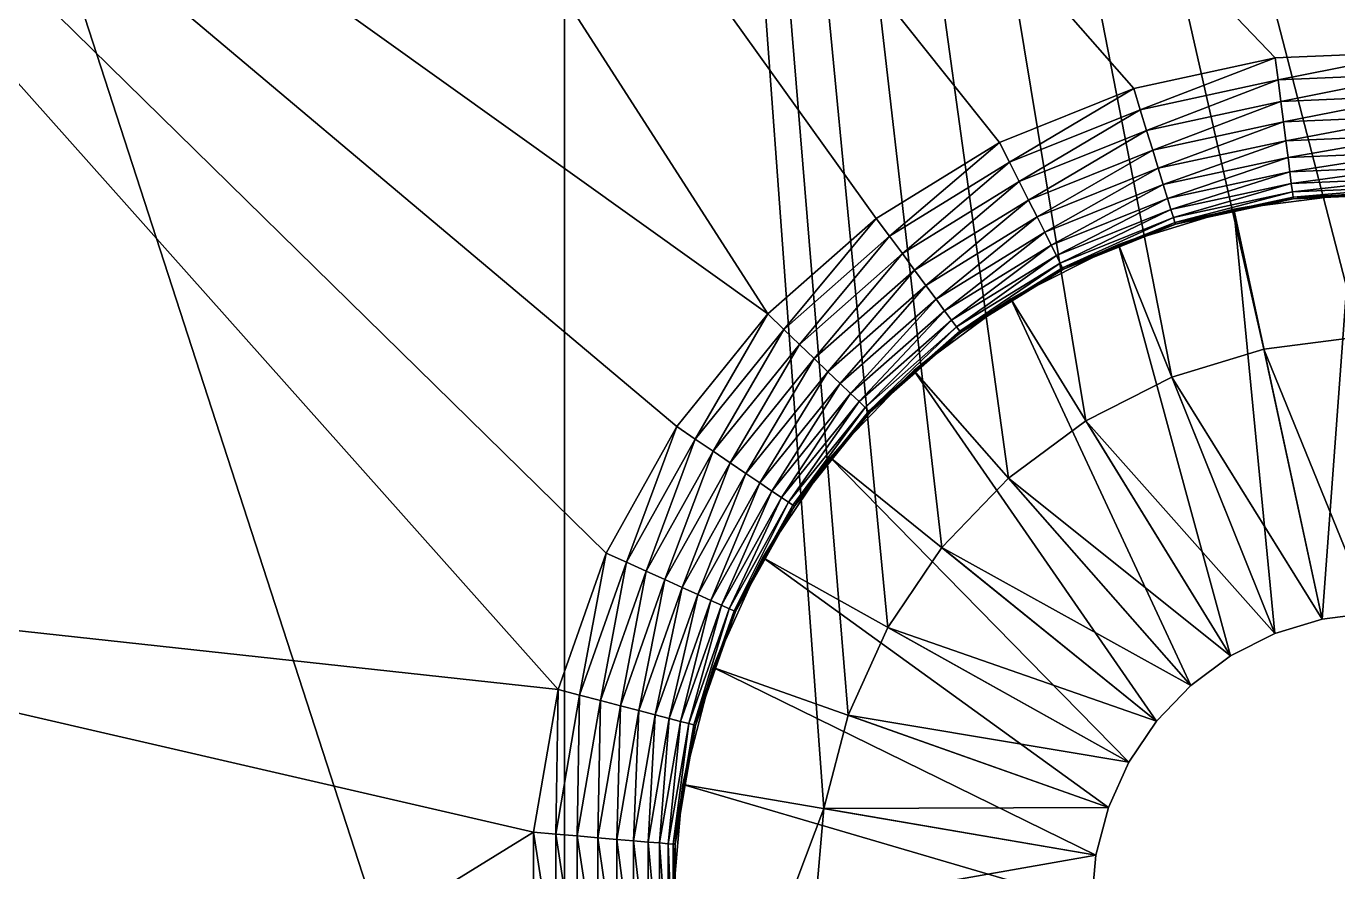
# Model space of a CAD drawing. Header units: millimetres. Extents: x 0 to 86.3, y 0 to 63.6.
# Drawn here: x 7.64 to 14.98, y 11.61 to 16.34 of the extents above; entities that cross this region are included whole.
import ezdxf

# ---------------------------------------------------------------- set-up
doc = ezdxf.new("R2010")
doc.units = ezdxf.units.MM
doc.layers.get('0').update_dxf_attribs({"color": 132, "linetype": 'CONTINUOUS'})

msp = doc.modelspace()

# ---------------------------------------------------------------- linework, layer by layer
at = {"invisible_edges": 16}
for points in [[(66.4967, 12.6316, 3.9624), (16.2363, 47.4082, 3.9624), (3.207, 28.0715, 3.9624)], [(2.9867, 31.75), (10.6533, 31.75), (10.6533, 8.1217)], [(2.9867, 31.75), (10.6533, 8.1217), (2.9867, 8.1217)], [(10.6533, 31.75), (12.1023, 11.9666), (10.6533, 8.1217)], [(17.7716, 31.75), (15.0969, 14.6021), (10.6533, 31.75)], [(10.6533, 31.75), (15.0969, 14.6021), (14.5627, 14.5337)], [(10.6533, 31.75), (14.5627, 14.5337), (14.0478, 14.376)], [(12.7614, 13.4246), (12.4598, 12.9784), (10.6533, 31.75)], [(10.6533, 31.75), (12.4598, 12.9784), (12.238, 12.4877)], [(10.6533, 31.75), (12.238, 12.4877), (12.1023, 11.9666)], [(14.0478, 14.376), (13.567, 14.1336), (10.6533, 31.75)], [(10.6533, 31.75), (13.567, 14.1336), (13.134, 13.8134)], [(10.6533, 31.75), (13.134, 13.8134), (12.7614, 13.4246)], [(3.4124, 20.7175, 3.9624), (11.7887, 14.7298, 3.9624), (3.207, 28.0715, 3.9624)], [(3.207, 28.0715, 3.9624), (11.7887, 14.7298, 3.9624), (12.3959, 15.2641, 3.9624)], [(3.207, 28.0715, 3.9624), (12.3959, 15.2641, 3.9624), (13.0847, 15.6882, 3.9624)], [(13.0847, 15.6882, 3.9624), (13.8352, 15.9898, 3.9624), (3.207, 28.0715, 3.9624)], [(3.207, 28.0715, 3.9624), (13.8352, 15.9898, 3.9624), (14.6259, 16.1602, 3.9624)], [(3.207, 28.0715, 3.9624), (14.6259, 16.1602, 3.9624), (15.434, 16.1946, 3.9624)], [(15.434, 16.1946, 3.9624), (16.2363, 16.0918, 3.9624), (3.207, 28.0715, 3.9624)], [(3.207, 28.0715, 3.9624), (16.2363, 16.0918, 3.9624), (17.0097, 15.855, 3.9624)], [(3.207, 28.0715, 3.9624), (17.0097, 15.855, 3.9624), (66.4967, 12.6316, 3.9624)], [(10.8861, 13.3943, 3.9624), (3.4124, 20.7175, 3.9624), (10.6167, 12.6316, 3.9624)], [(10.6167, 12.6316, 3.9624), (3.4124, 20.7175, 3.9624), (3.823, 13.372, 3.9624)], [(10.8861, 13.3943, 3.9624), (11.2806, 14.1004, 3.9624), (3.4124, 20.7175, 3.9624)], [(3.4124, 20.7175, 3.9624), (11.2806, 14.1004, 3.9624), (11.7887, 14.7298, 3.9624)], [(13.8716, 15.8711, 3.9722), (14.6259, 16.1602, 3.9624), (13.8352, 15.9898, 3.9624)], [(14.6417, 16.0371, 3.9722), (14.6259, 16.1602, 3.9624), (13.8716, 15.8711, 3.9722)], [(14.6417, 16.0371, 3.9722), (15.434, 16.1946, 3.9624), (14.6259, 16.1602, 3.9624)], [(15.4288, 16.0705, 3.9722), (15.434, 16.1946, 3.9624), (14.6417, 16.0371, 3.9722)], [(14.6571, 15.9169, 4.0013), (15.4288, 16.0705, 3.9722), (14.6417, 16.0371, 3.9722)], [(15.4236, 15.9495, 4.0013), (15.4288, 16.0705, 3.9722), (14.6571, 15.9169, 4.0013)], [(13.1406, 15.5774, 3.9722), (13.8352, 15.9898, 3.9624), (13.0847, 15.6882, 3.9624)], [(13.8716, 15.8711, 3.9722), (13.8352, 15.9898, 3.9624), (13.1406, 15.5774, 3.9722)], [(13.907, 15.7553, 4.0013), (14.6417, 16.0371, 3.9722), (13.8716, 15.8711, 3.9722)], [(14.6571, 15.9169, 4.0013), (14.6417, 16.0371, 3.9722), (13.907, 15.7553, 4.0013)], [(13.9407, 15.6453, 4.0489), (14.6571, 15.9169, 4.0013), (13.907, 15.7553, 4.0013)], [(14.6717, 15.8028, 4.0489), (14.6571, 15.9169, 4.0013), (13.9407, 15.6453, 4.0489)], [(14.6717, 15.8028, 4.0489), (15.4236, 15.9495, 4.0013), (14.6571, 15.9169, 4.0013)], [(15.4187, 15.8345, 4.0489), (15.4236, 15.9495, 4.0013), (14.6717, 15.8028, 4.0489)], [(13.1951, 15.4692, 4.0013), (13.8716, 15.8711, 3.9722), (13.1406, 15.5774, 3.9722)], [(13.907, 15.7553, 4.0013), (13.8716, 15.8711, 3.9722), (13.1951, 15.4692, 4.0013)], [(13.9718, 15.5437, 4.114), (14.6717, 15.8028, 4.0489), (13.9407, 15.6453, 4.0489)], [(14.6852, 15.6974, 4.114), (14.6717, 15.8028, 4.0489), (13.9718, 15.5437, 4.114)], [(14.6852, 15.6974, 4.114), (15.4187, 15.8345, 4.0489), (14.6717, 15.8028, 4.0489)], [(15.4142, 15.7284, 4.114), (15.4187, 15.8345, 4.0489), (14.6852, 15.6974, 4.114)], [(13.2469, 15.3665, 4.0489), (13.907, 15.7553, 4.0013), (13.1951, 15.4692, 4.0013)], [(13.9407, 15.6453, 4.0489), (13.907, 15.7553, 4.0013), (13.2469, 15.3665, 4.0489)], [(13.9995, 15.4532, 4.1949), (14.6852, 15.6974, 4.114), (13.9718, 15.5437, 4.114)], [(14.6972, 15.6035, 4.1949), (14.6852, 15.6974, 4.114), (13.9995, 15.4532, 4.1949)], [(14.6972, 15.6035, 4.1949), (15.4142, 15.7284, 4.114), (14.6852, 15.6974, 4.114)], [(15.4102, 15.6338, 4.1949), (15.4142, 15.7284, 4.114), (14.6972, 15.6035, 4.1949)], [(12.4697, 15.1643, 3.9722), (13.0847, 15.6882, 3.9624), (12.3959, 15.2641, 3.9624)], [(13.1406, 15.5774, 3.9722), (13.0847, 15.6882, 3.9624), (12.4697, 15.1643, 3.9722)], [(13.2947, 15.2716, 4.114), (13.9407, 15.6453, 4.0489), (13.2469, 15.3665, 4.0489)], [(13.9718, 15.5437, 4.114), (13.9407, 15.6453, 4.0489), (13.2947, 15.2716, 4.114)], [(14.7075, 15.5233, 4.2896), (15.4102, 15.6338, 4.1949), (14.6972, 15.6035, 4.1949)], [(15.4068, 15.553, 4.2896), (15.4102, 15.6338, 4.1949), (14.7075, 15.5233, 4.2896)], [(12.5418, 15.0669, 4.0013), (13.1406, 15.5774, 3.9722), (12.4697, 15.1643, 3.9722)], [(13.1951, 15.4692, 4.0013), (13.1406, 15.5774, 3.9722), (12.5418, 15.0669, 4.0013)], [(13.3374, 15.1871, 4.1949), (13.9718, 15.5437, 4.114), (13.2947, 15.2716, 4.114)], [(13.9995, 15.4532, 4.1949), (13.9718, 15.5437, 4.114), (13.3374, 15.1871, 4.1949)], [(14.0232, 15.3758, 4.2896), (14.6972, 15.6035, 4.1949), (13.9995, 15.4532, 4.1949)], [(14.7075, 15.5233, 4.2896), (14.6972, 15.6035, 4.1949), (14.0232, 15.3758, 4.2896)], [(14.7157, 15.4587, 4.3958), (15.4068, 15.553, 4.2896), (14.7075, 15.5233, 4.2896)], [(15.404, 15.488, 4.3958), (15.4068, 15.553, 4.2896), (14.7157, 15.4587, 4.3958)], [(12.6102, 14.9744, 4.0489), (13.1951, 15.4692, 4.0013), (12.5418, 15.0669, 4.0013)], [(13.2469, 15.3665, 4.0489), (13.1951, 15.4692, 4.0013), (12.6102, 14.9744, 4.0489)], [(14.0423, 15.3136, 4.3958), (14.7075, 15.5233, 4.2896), (14.0232, 15.3758, 4.2896)], [(14.7157, 15.4587, 4.3958), (14.7075, 15.5233, 4.2896), (14.0423, 15.3136, 4.3958)], [(14.7218, 15.4114, 4.5109), (15.404, 15.488, 4.3958), (14.7157, 15.4587, 4.3958)], [(15.402, 15.4403, 4.5109), (15.404, 15.488, 4.3958), (14.7218, 15.4114, 4.5109)], [(13.3738, 15.1148, 4.2896), (13.9995, 15.4532, 4.1949), (13.3374, 15.1871, 4.1949)], [(14.0232, 15.3758, 4.2896), (13.9995, 15.4532, 4.1949), (13.3738, 15.1148, 4.2896)], [(14.0563, 15.268, 4.5109), (14.7157, 15.4587, 4.3958), (14.0423, 15.3136, 4.3958)], [(14.7218, 15.4114, 4.5109), (14.7157, 15.4587, 4.3958), (14.0563, 15.268, 4.5109)], [(14.0648, 15.2402, 4.632), (14.7218, 15.4114, 4.5109), (14.0563, 15.268, 4.5109)], [(14.7255, 15.3826, 4.632), (14.7218, 15.4114, 4.5109), (14.0648, 15.2402, 4.632)], [(14.8878, 13.0253, 6.35), (15.0629, 15.4015, 6.35), (14.3942, 15.3159, 6.35)], [(15.0629, 15.4015, 6.35), (14.7267, 15.3729, 4.7562), (14.3942, 15.3159, 6.35)], [(14.7255, 15.3826, 4.632), (15.402, 15.4403, 4.5109), (14.7218, 15.4114, 4.5109)], [(15.4007, 15.4113, 4.632), (15.402, 15.4403, 4.5109), (14.7255, 15.3826, 4.632)], [(14.7255, 15.3826, 4.632), (14.7267, 15.3729, 4.7562), (15.4007, 15.4113, 4.632)], [(15.4007, 15.4113, 4.632), (14.7267, 15.3729, 4.7562), (15.0635, 15.3872, 4.7562)], [(15.0629, 15.4015, 6.35), (15.0635, 15.3872, 4.7562), (14.7267, 15.3729, 4.7562)], [(15.1624, 13.0605, 6.35), (15.0629, 15.4015, 6.35), (14.8878, 13.0253, 6.35)], [(12.6733, 14.889, 4.114), (13.2469, 15.3665, 4.0489), (12.6102, 14.9744, 4.0489)], [(13.2947, 15.2716, 4.114), (13.2469, 15.3665, 4.0489), (12.6733, 14.889, 4.114)], [(13.4031, 15.0567, 4.3958), (14.0232, 15.3758, 4.2896), (13.3738, 15.1148, 4.2896)], [(14.0423, 15.3136, 4.3958), (14.0232, 15.3758, 4.2896), (13.4031, 15.0567, 4.3958)], [(14.0648, 15.2402, 4.632), (14.0676, 15.2309, 4.7562), (14.7255, 15.3826, 4.632)], [(14.0676, 15.2309, 4.7562), (14.3972, 15.3019, 4.7562), (14.7255, 15.3826, 4.632)], [(14.7267, 15.3729, 4.7562), (14.3972, 15.3019, 4.7562), (14.3942, 15.3159, 6.35)], [(14.7255, 15.3826, 4.632), (14.3972, 15.3019, 4.7562), (14.7267, 15.3729, 4.7562)], [(11.8784, 14.6438, 3.9722), (12.3959, 15.2641, 3.9624), (11.7887, 14.7298, 3.9624)], [(12.4697, 15.1643, 3.9722), (12.3959, 15.2641, 3.9624), (11.8784, 14.6438, 3.9722)], [(12.7297, 14.8129, 4.1949), (13.2947, 15.2716, 4.114), (12.6733, 14.889, 4.114)], [(13.3374, 15.1871, 4.1949), (13.2947, 15.2716, 4.114), (12.7297, 14.8129, 4.1949)], [(13.4245, 15.0142, 4.5109), (14.0423, 15.3136, 4.3958), (13.4031, 15.0567, 4.3958)], [(14.0563, 15.268, 4.5109), (14.0423, 15.3136, 4.3958), (13.4245, 15.0142, 4.5109)], [(13.4376, 14.9882, 4.632), (14.0563, 15.268, 4.5109), (13.4245, 15.0142, 4.5109)], [(14.0648, 15.2402, 4.632), (14.0563, 15.268, 4.5109), (13.4376, 14.9882, 4.632)], [(14.6231, 12.9443, 6.35), (14.3942, 15.3159, 6.35), (13.7495, 15.1185, 6.35)], [(14.3942, 15.3159, 6.35), (14.0676, 15.2309, 4.7562), (13.7495, 15.1185, 6.35)], [(14.3942, 15.3159, 6.35), (14.3972, 15.3019, 4.7562), (14.0676, 15.2309, 4.7562)], [(14.8878, 13.0253, 6.35), (14.3942, 15.3159, 6.35), (14.6231, 12.9443, 6.35)], [(12.7778, 14.7479, 4.2896), (13.3374, 15.1871, 4.1949), (12.7297, 14.8129, 4.1949)], [(13.3738, 15.1148, 4.2896), (13.3374, 15.1871, 4.1949), (12.7778, 14.7479, 4.2896)], [(13.4376, 14.9882, 4.632), (13.442, 14.9795, 4.7562), (14.0648, 15.2402, 4.632)], [(13.442, 14.9795, 4.7562), (13.7548, 15.1052, 4.7562), (14.0648, 15.2402, 4.632)], [(14.0676, 15.2309, 4.7562), (13.7548, 15.1052, 4.7562), (13.7495, 15.1185, 6.35)], [(14.0648, 15.2402, 4.632), (13.7548, 15.1052, 4.7562), (14.0676, 15.2309, 4.7562)], [(11.9658, 14.56, 4.0013), (12.4697, 15.1643, 3.9722), (11.8784, 14.6438, 3.9722)], [(12.5418, 15.0669, 4.0013), (12.4697, 15.1643, 3.9722), (11.9658, 14.56, 4.0013)], [(12.8165, 14.6955, 4.3958), (13.3738, 15.1148, 4.2896), (12.7778, 14.7479, 4.2896)], [(13.4031, 15.0567, 4.3958), (13.3738, 15.1148, 4.2896), (12.8165, 14.6955, 4.3958)], [(14.376, 12.8197, 6.35), (13.7495, 15.1185, 6.35), (13.1475, 14.8149, 6.35)], [(13.7495, 15.1185, 6.35), (13.442, 14.9795, 4.7562), (13.1475, 14.8149, 6.35)], [(13.7495, 15.1185, 6.35), (13.7548, 15.1052, 4.7562), (13.442, 14.9795, 4.7562)], [(14.6231, 12.9443, 6.35), (13.7495, 15.1185, 6.35), (14.376, 12.8197, 6.35)], [(12.0489, 14.4804, 4.0489), (12.5418, 15.0669, 4.0013), (11.9658, 14.56, 4.0013)], [(12.6102, 14.9744, 4.0489), (12.5418, 15.0669, 4.0013), (12.0489, 14.4804, 4.0489)], [(12.8448, 14.6572, 4.5109), (13.4031, 15.0567, 4.3958), (12.8165, 14.6955, 4.3958)], [(13.4245, 15.0142, 4.5109), (13.4031, 15.0567, 4.3958), (12.8448, 14.6572, 4.5109)], [(12.1256, 14.4069, 4.114), (12.6102, 14.9744, 4.0489), (12.0489, 14.4804, 4.0489)], [(12.6733, 14.889, 4.114), (12.6102, 14.9744, 4.0489), (12.1256, 14.4069, 4.114)], [(12.8621, 14.6338, 4.632), (13.4245, 15.0142, 4.5109), (12.8448, 14.6572, 4.5109)], [(13.4376, 14.9882, 4.632), (13.4245, 15.0142, 4.5109), (12.8621, 14.6338, 4.632)], [(12.8621, 14.6338, 4.632), (12.8679, 14.626, 4.7562), (13.4376, 14.9882, 4.632)], [(12.8679, 14.626, 4.7562), (13.155, 14.8027, 4.7562), (13.4376, 14.9882, 4.632)], [(13.442, 14.9795, 4.7562), (13.155, 14.8027, 4.7562), (13.1475, 14.8149, 6.35)], [(13.4376, 14.9882, 4.632), (13.155, 14.8027, 4.7562), (13.442, 14.9795, 4.7562)], [(12.1939, 14.3414, 4.1949), (12.6733, 14.889, 4.114), (12.1256, 14.4069, 4.114)], [(12.7297, 14.8129, 4.1949), (12.6733, 14.889, 4.114), (12.1939, 14.3414, 4.1949)], [(12.2523, 14.2854, 4.2896), (12.7297, 14.8129, 4.1949), (12.1939, 14.3414, 4.1949)], [(12.7778, 14.7479, 4.2896), (12.7297, 14.8129, 4.1949), (12.2523, 14.2854, 4.2896)], [(14.1534, 12.6551, 6.35), (13.1475, 14.8149, 6.35), (12.6054, 14.414, 6.35)], [(13.1475, 14.8149, 6.35), (12.8679, 14.626, 4.7562), (12.6054, 14.414, 6.35)], [(13.1475, 14.8149, 6.35), (13.155, 14.8027, 4.7562), (12.8679, 14.626, 4.7562)], [(14.376, 12.8197, 6.35), (13.1475, 14.8149, 6.35), (14.1534, 12.6551, 6.35)], [(12.2993, 14.2404, 4.3958), (12.7778, 14.7479, 4.2896), (12.2523, 14.2854, 4.2896)], [(12.8165, 14.6955, 4.3958), (12.7778, 14.7479, 4.2896), (12.2993, 14.2404, 4.3958)], [(11.3835, 14.0309, 3.9722), (11.7887, 14.7298, 3.9624), (11.2806, 14.1004, 3.9624)], [(11.8784, 14.6438, 3.9722), (11.7887, 14.7298, 3.9624), (11.3835, 14.0309, 3.9722)], [(12.3337, 14.2074, 4.5109), (12.8165, 14.6955, 4.3958), (12.2993, 14.2404, 4.3958)], [(12.8448, 14.6572, 4.5109), (12.8165, 14.6955, 4.3958), (12.3337, 14.2074, 4.5109)], [(11.4838, 13.9631, 4.0013), (11.8784, 14.6438, 3.9722), (11.3835, 14.0309, 3.9722)], [(11.9658, 14.56, 4.0013), (11.8784, 14.6438, 3.9722), (11.4838, 13.9631, 4.0013)], [(12.3547, 14.1873, 4.632), (12.8448, 14.6572, 4.5109), (12.3337, 14.2074, 4.5109)], [(12.8621, 14.6338, 4.632), (12.8448, 14.6572, 4.5109), (12.3547, 14.1873, 4.632)], [(12.3547, 14.1873, 4.632), (12.3618, 14.1805, 4.7562), (12.8621, 14.6338, 4.632)], [(12.3618, 14.1805, 4.7562), (12.6148, 14.4032, 4.7562), (12.8621, 14.6338, 4.632)], [(12.8679, 14.626, 4.7562), (12.6148, 14.4032, 4.7562), (12.6054, 14.414, 6.35)], [(12.8621, 14.6338, 4.632), (12.6148, 14.4032, 4.7562), (12.8679, 14.626, 4.7562)], [(15.1624, 13.0605, 2.2923), (14.5627, 14.5337, 2.2923), (15.0969, 14.6021, 2.2923)], [(14.5627, 14.5337, 2.2923), (14.5627, 14.5337), (15.0969, 14.6021)], [(14.5627, 14.5337, 2.2923), (15.0969, 14.6021), (15.0969, 14.6021, 2.2923)], [(11.5791, 13.8986, 4.0489), (11.9658, 14.56, 4.0013), (11.4838, 13.9631, 4.0013)], [(12.0489, 14.4804, 4.0489), (11.9658, 14.56, 4.0013), (11.5791, 13.8986, 4.0489)], [(14.8878, 13.0253, 2.2923), (14.0478, 14.376, 2.2923), (14.5627, 14.5337, 2.2923)], [(14.0478, 14.376, 2.2923), (14.0478, 14.376), (14.5627, 14.5337)], [(14.0478, 14.376, 2.2923), (14.5627, 14.5337), (14.5627, 14.5337, 2.2923)], [(14.8878, 13.0253, 2.2923), (14.5627, 14.5337, 2.2923), (15.1624, 13.0605, 2.2923)], [(11.6671, 13.8392, 4.114), (12.0489, 14.4804, 4.0489), (11.5791, 13.8986, 4.0489)], [(12.1256, 14.4069, 4.114), (12.0489, 14.4804, 4.0489), (11.6671, 13.8392, 4.114)], [(11.7456, 13.7861, 4.1949), (12.1256, 14.4069, 4.114), (11.6671, 13.8392, 4.114)], [(12.1939, 14.3414, 4.1949), (12.1256, 14.4069, 4.114), (11.7456, 13.7861, 4.1949)], [(13.9619, 12.4552, 6.35), (12.6054, 14.414, 6.35), (12.1389, 13.9272, 6.35)], [(12.6054, 14.414, 6.35), (12.3618, 14.1805, 4.7562), (12.1389, 13.9272, 6.35)], [(12.6054, 14.414, 6.35), (12.6148, 14.4032, 4.7562), (12.3618, 14.1805, 4.7562)], [(14.1534, 12.6551, 6.35), (12.6054, 14.414, 6.35), (13.9619, 12.4552, 6.35)], [(14.6231, 12.9443, 2.2923), (13.567, 14.1336, 2.2923), (14.0478, 14.376, 2.2923)], [(13.567, 14.1336, 2.2923), (13.567, 14.1336), (14.0478, 14.376)], [(13.567, 14.1336, 2.2923), (14.0478, 14.376), (14.0478, 14.376, 2.2923)], [(14.6231, 12.9443, 2.2923), (14.0478, 14.376, 2.2923), (14.8878, 13.0253, 2.2923)], [(11.8126, 13.7408, 4.2896), (12.1939, 14.3414, 4.1949), (11.7456, 13.7861, 4.1949)], [(12.2523, 14.2854, 4.2896), (12.1939, 14.3414, 4.1949), (11.8126, 13.7408, 4.2896)], [(11.8665, 13.7044, 4.3958), (12.2523, 14.2854, 4.2896), (11.8126, 13.7408, 4.2896)], [(12.2993, 14.2404, 4.3958), (12.2523, 14.2854, 4.2896), (11.8665, 13.7044, 4.3958)], [(11.906, 13.6777, 4.5109), (12.2993, 14.2404, 4.3958), (11.8665, 13.7044, 4.3958)], [(12.3337, 14.2074, 4.5109), (12.2993, 14.2404, 4.3958), (11.906, 13.6777, 4.5109)], [(11.9301, 13.6614, 4.632), (12.3337, 14.2074, 4.5109), (11.906, 13.6777, 4.5109)], [(12.3547, 14.1873, 4.632), (12.3337, 14.2074, 4.5109), (11.9301, 13.6614, 4.632)], [(11.9301, 13.6614, 4.632), (11.9382, 13.656, 4.7562), (12.3547, 14.1873, 4.632)], [(11.9382, 13.656, 4.7562), (12.15, 13.9182, 4.7562), (12.3547, 14.1873, 4.632)], [(12.3618, 14.1805, 4.7562), (12.15, 13.9182, 4.7562), (12.1389, 13.9272, 6.35)], [(12.3547, 14.1873, 4.632), (12.15, 13.9182, 4.7562), (12.3618, 14.1805, 4.7562)], [(10.9993, 13.3432, 3.9722), (11.2806, 14.1004, 3.9624), (10.8861, 13.3943, 3.9624)], [(11.3835, 14.0309, 3.9722), (11.2806, 14.1004, 3.9624), (10.9993, 13.3432, 3.9722)], [(14.376, 12.8197, 2.2923), (13.134, 13.8134, 2.2923), (13.567, 14.1336, 2.2923)], [(13.134, 13.8134, 2.2923), (13.134, 13.8134), (13.567, 14.1336)], [(13.134, 13.8134, 2.2923), (13.567, 14.1336), (13.567, 14.1336, 2.2923)], [(14.376, 12.8197, 2.2923), (13.567, 14.1336, 2.2923), (14.6231, 12.9443, 2.2923)], [(11.1096, 13.2933, 4.0013), (11.3835, 14.0309, 3.9722), (10.9993, 13.3432, 3.9722)], [(11.4838, 13.9631, 4.0013), (11.3835, 14.0309, 3.9722), (11.1096, 13.2933, 4.0013)], [(11.2145, 13.2459, 4.0489), (11.4838, 13.9631, 4.0013), (11.1096, 13.2933, 4.0013)], [(11.5791, 13.8986, 4.0489), (11.4838, 13.9631, 4.0013), (11.2145, 13.2459, 4.0489)], [(11.3113, 13.2021, 4.114), (11.5791, 13.8986, 4.0489), (11.2145, 13.2459, 4.0489)], [(11.6671, 13.8392, 4.114), (11.5791, 13.8986, 4.0489), (11.3113, 13.2021, 4.114)], [(13.8069, 12.2259, 6.35), (12.1389, 13.9272, 6.35), (11.7613, 13.3686, 6.35)], [(12.1389, 13.9272, 6.35), (11.9382, 13.656, 4.7562), (11.7613, 13.3686, 6.35)], [(12.1389, 13.9272, 6.35), (12.15, 13.9182, 4.7562), (11.9382, 13.656, 4.7562)], [(13.9619, 12.4552, 6.35), (12.1389, 13.9272, 6.35), (13.8069, 12.2259, 6.35)], [(11.3976, 13.1631, 4.1949), (11.6671, 13.8392, 4.114), (11.3113, 13.2021, 4.114)], [(11.7456, 13.7861, 4.1949), (11.6671, 13.8392, 4.114), (11.3976, 13.1631, 4.1949)], [(11.4713, 13.1298, 4.2896), (11.7456, 13.7861, 4.1949), (11.3976, 13.1631, 4.1949)], [(11.8126, 13.7408, 4.2896), (11.7456, 13.7861, 4.1949), (11.4713, 13.1298, 4.2896)], [(14.1534, 12.6551, 2.2923), (12.7614, 13.4246, 2.2923), (13.134, 13.8134, 2.2923)], [(12.7614, 13.4246, 2.2923), (12.7614, 13.4246), (13.134, 13.8134)], [(12.7614, 13.4246, 2.2923), (13.134, 13.8134), (13.134, 13.8134, 2.2923)], [(14.1534, 12.6551, 2.2923), (13.134, 13.8134, 2.2923), (14.376, 12.8197, 2.2923)], [(11.5306, 13.103, 4.3958), (11.8126, 13.7408, 4.2896), (11.4713, 13.1298, 4.2896)], [(11.8665, 13.7044, 4.3958), (11.8126, 13.7408, 4.2896), (11.5306, 13.103, 4.3958)], [(11.574, 13.0834, 4.5109), (11.8665, 13.7044, 4.3958), (11.5306, 13.103, 4.3958)], [(11.906, 13.6777, 4.5109), (11.8665, 13.7044, 4.3958), (11.574, 13.0834, 4.5109)], [(11.6005, 13.0714, 4.632), (11.906, 13.6777, 4.5109), (11.574, 13.0834, 4.5109)], [(11.9301, 13.6614, 4.632), (11.906, 13.6777, 4.5109), (11.6005, 13.0714, 4.632)], [(11.6005, 13.0714, 4.632), (11.6094, 13.0673, 4.7562), (11.9301, 13.6614, 4.632)], [(11.6094, 13.0673, 4.7562), (11.7738, 13.3617, 4.7562), (11.9301, 13.6614, 4.632)], [(11.9382, 13.656, 4.7562), (11.7738, 13.3617, 4.7562), (11.7613, 13.3686, 6.35)], [(11.9301, 13.6614, 4.632), (11.7738, 13.3617, 4.7562), (11.9382, 13.656, 4.7562)], [(13.9619, 12.4552, 2.2923), (12.4598, 12.9784, 2.2923), (12.7614, 13.4246, 2.2923)], [(12.4598, 12.9784, 2.2923), (12.4598, 12.9784), (12.7614, 13.4246)], [(12.4598, 12.9784, 2.2923), (12.7614, 13.4246), (12.7614, 13.4246, 2.2923)], [(13.9619, 12.4552, 2.2923), (12.7614, 13.4246, 2.2923), (14.1534, 12.6551, 2.2923)], [(10.6167, 12.6316, 3.9624), (3.823, 13.372, 3.9624), (10.48, 11.8344, 3.9624)], [(10.48, 11.8344, 3.9624), (3.823, 13.372, 3.9624), (6.1822, 9.185, 3.9624)], [(10.7368, 12.6004, 3.9722), (10.8861, 13.3943, 3.9624), (10.6167, 12.6316, 3.9624)], [(10.9993, 13.3432, 3.9722), (10.8861, 13.3943, 3.9624), (10.7368, 12.6004, 3.9722)], [(10.854, 12.5698, 4.0013), (10.9993, 13.3432, 3.9722), (10.7368, 12.6004, 3.9722)], [(11.1096, 13.2933, 4.0013), (10.9993, 13.3432, 3.9722), (10.854, 12.5698, 4.0013)], [(13.6929, 11.9737, 6.35), (11.7613, 13.3686, 6.35), (11.4836, 12.7543, 6.35)], [(11.7613, 13.3686, 6.35), (11.6094, 13.0673, 4.7562), (11.4836, 12.7543, 6.35)], [(11.7613, 13.3686, 6.35), (11.7738, 13.3617, 4.7562), (11.6094, 13.0673, 4.7562)], [(13.8069, 12.2259, 6.35), (11.7613, 13.3686, 6.35), (13.6929, 11.9737, 6.35)], [(10.9654, 12.5408, 4.0489), (11.1096, 13.2933, 4.0013), (10.854, 12.5698, 4.0013)], [(11.2145, 13.2459, 4.0489), (11.1096, 13.2933, 4.0013), (10.9654, 12.5408, 4.0489)], [(11.0682, 12.5141, 4.114), (11.2145, 13.2459, 4.0489), (10.9654, 12.5408, 4.0489)], [(11.3113, 13.2021, 4.114), (11.2145, 13.2459, 4.0489), (11.0682, 12.5141, 4.114)], [(11.1598, 12.4902, 4.1949), (11.3113, 13.2021, 4.114), (11.0682, 12.5141, 4.114)], [(11.3976, 13.1631, 4.1949), (11.3113, 13.2021, 4.114), (11.1598, 12.4902, 4.1949)], [(11.2381, 12.4698, 4.2896), (11.3976, 13.1631, 4.1949), (11.1598, 12.4902, 4.1949)], [(11.4713, 13.1298, 4.2896), (11.3976, 13.1631, 4.1949), (11.2381, 12.4698, 4.2896)], [(11.3011, 12.4534, 4.3958), (11.4713, 13.1298, 4.2896), (11.2381, 12.4698, 4.2896)], [(11.5306, 13.103, 4.3958), (11.4713, 13.1298, 4.2896), (11.3011, 12.4534, 4.3958)], [(11.3472, 12.4414, 4.5109), (11.5306, 13.103, 4.3958), (11.3011, 12.4534, 4.3958)], [(11.574, 13.0834, 4.5109), (11.5306, 13.103, 4.3958), (11.3472, 12.4414, 4.5109)], [(11.3753, 12.4341, 4.632), (11.574, 13.0834, 4.5109), (11.3472, 12.4414, 4.5109)], [(11.6005, 13.0714, 4.632), (11.574, 13.0834, 4.5109), (11.3753, 12.4341, 4.632)], [(11.3753, 12.4341, 4.632), (11.3848, 12.4316, 4.7562), (11.6005, 13.0714, 4.632)], [(11.3848, 12.4316, 4.7562), (11.4971, 12.7495, 4.7562), (11.6005, 13.0714, 4.632)], [(11.6094, 13.0673, 4.7562), (11.4971, 12.7495, 4.7562), (11.4836, 12.7543, 6.35)], [(11.6005, 13.0714, 4.632), (11.4971, 12.7495, 4.7562), (11.6094, 13.0673, 4.7562)], [(15.1624, 13.0605, 2.2923), (15.1624, 13.0605, 6.35), (14.8878, 13.0253, 6.35)], [(15.1624, 13.0605, 2.2923), (14.8878, 13.0253, 6.35), (14.8878, 13.0253, 2.2923)], [(13.8069, 12.2259, 2.2923), (12.238, 12.4877, 2.2923), (12.4598, 12.9784, 2.2923)], [(12.238, 12.4877, 2.2923), (12.238, 12.4877), (12.4598, 12.9784)], [(12.238, 12.4877, 2.2923), (12.4598, 12.9784), (12.4598, 12.9784, 2.2923)], [(13.8069, 12.2259, 2.2923), (12.4598, 12.9784, 2.2923), (13.9619, 12.4552, 2.2923)], [(14.8878, 13.0253, 2.2923), (14.8878, 13.0253, 6.35), (14.6231, 12.9443, 6.35)], [(14.8878, 13.0253, 2.2923), (14.6231, 12.9443, 6.35), (14.6231, 12.9443, 2.2923)], [(14.6231, 12.9443, 2.2923), (14.6231, 12.9443, 6.35), (14.376, 12.8197, 6.35)], [(14.6231, 12.9443, 2.2923), (14.376, 12.8197, 6.35), (14.376, 12.8197, 2.2923)], [(14.376, 12.8197, 2.2923), (14.376, 12.8197, 6.35), (14.1534, 12.6551, 6.35)], [(14.376, 12.8197, 2.2923), (14.1534, 12.6551, 6.35), (14.1534, 12.6551, 2.2923)], [(13.6231, 11.7058, 6.35), (11.4836, 12.7543, 6.35), (11.3137, 12.1018, 6.35)], [(11.4836, 12.7543, 6.35), (11.3848, 12.4316, 4.7562), (11.3137, 12.1018, 6.35)], [(11.4836, 12.7543, 6.35), (11.4971, 12.7495, 4.7562), (11.3848, 12.4316, 4.7562)], [(13.6929, 11.9737, 6.35), (11.4836, 12.7543, 6.35), (13.6231, 11.7058, 6.35)], [(10.6037, 11.8239, 3.9722), (10.6167, 12.6316, 3.9624), (10.48, 11.8344, 3.9624)], [(10.7368, 12.6004, 3.9722), (10.6167, 12.6316, 3.9624), (10.6037, 11.8239, 3.9722)], [(14.1534, 12.6551, 2.2923), (14.1534, 12.6551, 6.35), (13.9619, 12.4552, 6.35)], [(14.1534, 12.6551, 2.2923), (13.9619, 12.4552, 6.35), (13.9619, 12.4552, 2.2923)], [(10.7244, 11.8136, 4.0013), (10.7368, 12.6004, 3.9722), (10.6037, 11.8239, 3.9722)], [(10.854, 12.5698, 4.0013), (10.7368, 12.6004, 3.9722), (10.7244, 11.8136, 4.0013)], [(10.839, 11.8039, 4.0489), (10.854, 12.5698, 4.0013), (10.7244, 11.8136, 4.0013)], [(10.9654, 12.5408, 4.0489), (10.854, 12.5698, 4.0013), (10.839, 11.8039, 4.0489)], [(10.9448, 11.7949, 4.114), (10.9654, 12.5408, 4.0489), (10.839, 11.8039, 4.0489)], [(11.0682, 12.5141, 4.114), (10.9654, 12.5408, 4.0489), (10.9448, 11.7949, 4.114)], [(11.0392, 11.7868, 4.1949), (11.0682, 12.5141, 4.114), (10.9448, 11.7949, 4.114)], [(11.1598, 12.4902, 4.1949), (11.0682, 12.5141, 4.114), (11.0392, 11.7868, 4.1949)], [(11.1198, 11.78, 4.2896), (11.1598, 12.4902, 4.1949), (11.0392, 11.7868, 4.1949)], [(11.2381, 12.4698, 4.2896), (11.1598, 12.4902, 4.1949), (11.1198, 11.78, 4.2896)], [(11.1846, 11.7745, 4.3958), (11.2381, 12.4698, 4.2896), (11.1198, 11.78, 4.2896)], [(11.3011, 12.4534, 4.3958), (11.2381, 12.4698, 4.2896), (11.1846, 11.7745, 4.3958)], [(13.6929, 11.9737, 2.2923), (12.1023, 11.9666, 2.2923), (12.238, 12.4877, 2.2923)], [(12.1023, 11.9666, 2.2923), (12.1023, 11.9666), (12.238, 12.4877)], [(12.1023, 11.9666, 2.2923), (12.238, 12.4877), (12.238, 12.4877, 2.2923)], [(13.6929, 11.9737, 2.2923), (12.238, 12.4877, 2.2923), (13.8069, 12.2259, 2.2923)], [(11.2321, 11.7704, 4.5109), (11.3011, 12.4534, 4.3958), (11.1846, 11.7745, 4.3958)], [(11.3472, 12.4414, 4.5109), (11.3011, 12.4534, 4.3958), (11.2321, 11.7704, 4.5109)], [(11.2611, 11.7679, 4.632), (11.3472, 12.4414, 4.5109), (11.2321, 11.7704, 4.5109)], [(11.3753, 12.4341, 4.632), (11.3472, 12.4414, 4.5109), (11.2611, 11.7679, 4.632)], [(11.2611, 11.7679, 4.632), (11.2708, 11.7671, 4.7562), (11.3753, 12.4341, 4.632)], [(11.2708, 11.7671, 4.7562), (11.3278, 12.0994, 4.7562), (11.3753, 12.4341, 4.632)], [(11.3848, 12.4316, 4.7562), (11.3278, 12.0994, 4.7562), (11.3137, 12.1018, 6.35)], [(11.3753, 12.4341, 4.632), (11.3278, 12.0994, 4.7562), (11.3848, 12.4316, 4.7562)], [(13.9619, 12.4552, 2.2923), (13.9619, 12.4552, 6.35), (13.8069, 12.2259, 6.35)], [(13.9619, 12.4552, 2.2923), (13.8069, 12.2259, 6.35), (13.8069, 12.2259, 2.2923)], [(13.8069, 12.2259, 2.2923), (13.8069, 12.2259, 6.35), (13.6929, 11.9737, 6.35)], [(13.8069, 12.2259, 2.2923), (13.6929, 11.9737, 6.35), (13.6929, 11.9737, 2.2923)], [(13.5997, 11.43, 6.35), (11.3137, 12.1018, 6.35), (11.2565, 11.43, 6.35)], [(11.3137, 12.1018, 6.35), (11.2708, 11.7671, 4.7562), (11.2565, 11.43, 6.35)], [(11.3137, 12.1018, 6.35), (11.3278, 12.0994, 4.7562), (11.2708, 11.7671, 4.7562)], [(13.6231, 11.7058, 6.35), (11.3137, 12.1018, 6.35), (13.5997, 11.43, 6.35)], [(10.6533, 8.1217), (12.1023, 11.9666), (12.0566, 11.43)], [(13.6231, 11.7058, 2.2923), (12.0566, 11.43, 2.2923), (12.1023, 11.9666, 2.2923)], [(12.0566, 11.43, 2.2923), (12.0566, 11.43), (12.1023, 11.9666)], [(12.0566, 11.43, 2.2923), (12.1023, 11.9666), (12.1023, 11.9666, 2.2923)], [(13.6231, 11.7058, 2.2923), (12.1023, 11.9666, 2.2923), (13.6929, 11.9737, 2.2923)], [(13.6929, 11.9737, 2.2923), (13.6929, 11.9737, 6.35), (13.6231, 11.7058, 6.35)], [(13.6929, 11.9737, 2.2923), (13.6231, 11.7058, 6.35), (13.6231, 11.7058, 2.2923)], [(10.48, 11.8344, 3.9624), (6.1822, 9.185, 3.9624), (10.48, 11.0256, 3.9624)], [(10.6037, 11.8239, 3.9722), (10.48, 11.8344, 3.9624), (10.6037, 11.0361, 3.9722)], [(10.6037, 11.0361, 3.9722), (10.48, 11.8344, 3.9624), (10.48, 11.0256, 3.9624)], [(10.7244, 11.8136, 4.0013), (10.6037, 11.8239, 3.9722), (10.7244, 11.0464, 4.0013)], [(10.7244, 11.0464, 4.0013), (10.6037, 11.8239, 3.9722), (10.6037, 11.0361, 3.9722)], [(10.839, 11.8039, 4.0489), (10.7244, 11.8136, 4.0013), (10.839, 11.0561, 4.0489)], [(10.839, 11.0561, 4.0489), (10.7244, 11.8136, 4.0013), (10.7244, 11.0464, 4.0013)], [(10.9448, 11.7949, 4.114), (10.839, 11.8039, 4.0489), (10.9448, 11.0651, 4.114)], [(10.9448, 11.0651, 4.114), (10.839, 11.8039, 4.0489), (10.839, 11.0561, 4.0489)], [(11.0392, 11.7868, 4.1949), (10.9448, 11.7949, 4.114), (11.0392, 11.0732, 4.1949)], [(11.0392, 11.0732, 4.1949), (10.9448, 11.7949, 4.114), (10.9448, 11.0651, 4.114)], [(11.1198, 11.78, 4.2896), (11.0392, 11.7868, 4.1949), (11.1198, 11.08, 4.2896)], [(11.1198, 11.08, 4.2896), (11.0392, 11.7868, 4.1949), (11.0392, 11.0732, 4.1949)], [(11.1846, 11.7745, 4.3958), (11.1198, 11.78, 4.2896), (11.1846, 11.0856, 4.3958)], [(11.1846, 11.0856, 4.3958), (11.1198, 11.78, 4.2896), (11.1198, 11.08, 4.2896)], [(11.2321, 11.7704, 4.5109), (11.1846, 11.7745, 4.3958), (11.2321, 11.0896, 4.5109)], [(11.2321, 11.0896, 4.5109), (11.1846, 11.7745, 4.3958), (11.1846, 11.0856, 4.3958)], [(11.2611, 11.7679, 4.632), (11.2321, 11.7704, 4.5109), (11.2611, 11.0921, 4.632)], [(11.2611, 11.0921, 4.632), (11.2321, 11.7704, 4.5109), (11.2321, 11.0896, 4.5109)], [(11.2565, 11.43, 6.35), (11.2708, 11.7671, 4.7562), (11.2708, 11.43, 4.7562)], [(11.2611, 11.0921, 4.632), (11.2708, 11.43, 4.7562), (11.2611, 11.7679, 4.632)], [(11.2611, 11.7679, 4.632), (11.2708, 11.43, 4.7562), (11.2708, 11.7671, 4.7562)], [(13.5997, 11.43, 2.2923), (12.0566, 11.43, 2.2923), (13.6231, 11.7058, 2.2923)], [(13.6231, 11.7058, 2.2923), (13.6231, 11.7058, 6.35), (13.5997, 11.43, 6.35)], [(13.6231, 11.7058, 2.2923), (13.5997, 11.43, 6.35), (13.5997, 11.43, 2.2923)]]:
    msp.add_3dface(points, dxfattribs=at)

doc.saveas('drawing.dxf')
